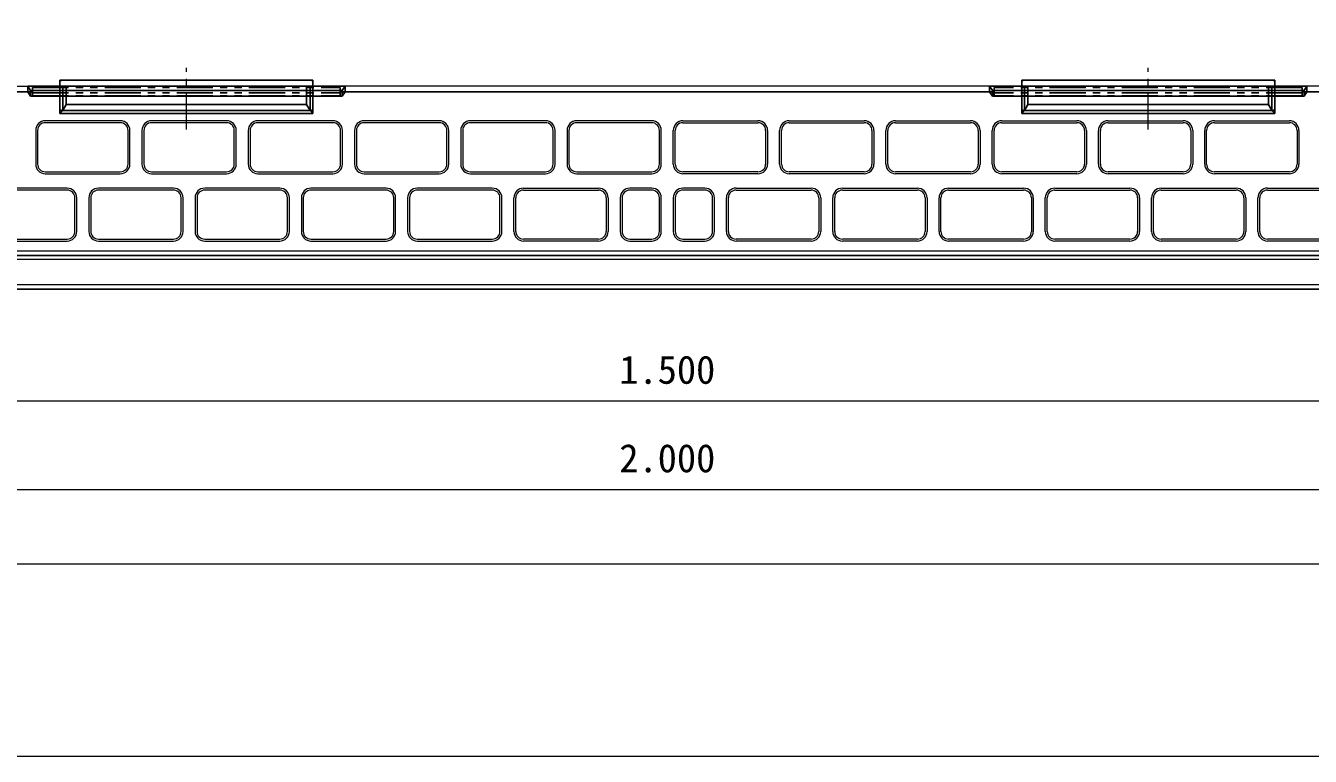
# Model space of a CAD drawing. Units: millimetres at full size, sheet at 1:20. Extents: x 0 to 8400, y 0 to 5940.
# Drawn here: x 835 to 2171, y 0 to 759 of the extents above; entities that cross this region are included whole.
import ezdxf
from ezdxf.enums import TextEntityAlignment as Align

# ---------------------------------------------------------------- set-up
doc = ezdxf.new("R2010")
doc.units = ezdxf.units.MM
doc.header["$LTSCALE"] = 20
for name, pattern in [('USER1', [3, 1.875, -0.375, 0.375, -0.375]), ('USER3', [0.385, 0.01, -0.375]), ('USER4', [3.75, 1.875, -0.375, 0.375, -0.375, 0.375, -0.375])]:
    doc.linetypes.add(name, pattern=pattern)
for name, color, linetype, lineweight in [('0_2', 7, 'Continuous', 13), ('CEN(細線）', 5, 'USER1', 13), ('CON2(細線）', 6, 'Continuous', 13), ('CON（太線）', 1, 'Continuous', 25), ('WORKLAYER', 2, 'Continuous', 25), ('構造物-寸法', 7, 'Continuous', 9)]:
    doc.layers.add(name, color=color, linetype=linetype, lineweight=lineweight)
doc.styles.add('ＭＳ ゴシック', font='')
doc.styles.get('ＭＳ ゴシック').set_extended_font_data('MS Gothic')

msp = doc.modelspace()

# ---------------------------------------------------------------- linework, layer by layer
at = {"layer": '0_2', "color": 3, "lineweight": 25}
for p, q in [((837.28, 696.55), (837.28, 690.55)), ((837.28, 696.55), (1167.28, 696.55)), ((840.28, 692.02), (837.28, 696.55)), ((1164.28, 692.02), (1167.28, 696.55)), ((1167.28, 696.55), (1167.28, 690.55)), ((2167.28, 696.55), (1837.28, 696.55)), ((1840.28, 692.02), (1837.28, 696.55)), ((1837.28, 696.55), (1837.28, 690.55)), ((2164.28, 692.02), (2167.28, 696.55)), ((2167.28, 696.55), (2167.28, 690.55)), ((837.28, 690.55), (840.28, 686.02)), ((840.28, 686.02), (840.28, 692.02)), ((840.28, 692.02), (1164.28, 692.02)), ((840.28, 686.02), (1130.78, 686.02)), ((1164.28, 686.02), (1130.78, 686.03)), ((1164.28, 686.02), (1164.28, 692.02)), ((1167.28, 690.55), (1164.28, 686.02)), ((1837.28, 690.55), (1840.28, 686.02)), ((2164.28, 692.02), (1840.28, 692.02)), ((1840.28, 686.02), (1840.28, 692.02)), ((1840.28, 686.02), (1873.78, 686.02)), ((2164.28, 686.02), (1873.78, 686.03)), ((2164.28, 686.02), (2164.28, 692.02)), ((2167.28, 690.55), (2164.28, 686.02))]:
    msp.add_line(p, q, dxfattribs=at)
at = {"layer": '0_2', "color": 1, "linetype": 'USER4', "lineweight": 25}
for p, q in [((842.28, 695.21), (1162.28, 695.21)), ((842.28, 695.21), (842.28, 686.34)), ((1162.28, 695.21), (1162.28, 686.28)), ((1842.28, 695.21), (1842.28, 686.34)), ((2162.28, 695.21), (1842.28, 695.21)), ((2162.28, 695.21), (2162.28, 686.34)), ((842.28, 689.52), (1162.28, 689.52)), ((842.28, 686.34), (1162.28, 686.34)), ((2162.28, 689.52), (1842.28, 689.52)), ((2162.28, 686.34), (1842.28, 686.34))]:
    msp.add_line(p, q, dxfattribs=at)
at = {"layer": 'CEN(細線）'}
for p, q in [((1002.28, 651.56), (1002.28, 715.61)), ((2002.28, 651.56), (2002.28, 715.61))]:
    msp.add_line(p, q, dxfattribs=at)
at = {"layer": 'CON2(細線）', "color": 2}
for p, q in [((502.28, 696.55), (877.93, 696.55)), ((1877.93, 696.55), (1126.62, 696.55)), ((2502.28, 696.55), (2126.62, 696.55))]:
    msp.add_line(p, q, dxfattribs=at)
at = {"layer": 'CON2(細線）'}
for p, q in [((507.28, 525.31), (2497.27, 525.31)), ((502.28, 490.55), (2502.28, 490.55))]:
    msp.add_line(p, q, dxfattribs=at)
at = {"layer": 'CON（太線）'}
for p, q in [((502.28, 690.55), (842.28, 690.55)), ((1162.28, 690.55), (1842.28, 690.55)), ((2162.28, 690.55), (2502.28, 690.55)), ((502.28, 520.55), (2502.28, 520.55)), ((507.28, 485.55), (2497.28, 485.55))]:
    msp.add_line(p, q, dxfattribs=at)
at = {"layer": 'WORKLAYER'}
for p, q in [((870.78, 702.75), (870.78, 671.26)), ((1133.78, 702.75), (870.78, 702.75)), ((1133.77, 696.55), (870.78, 696.55)), ((870.78, 695.55), (870.78, 668.06)), ((873.78, 696.55), (873.78, 671.26)), ((877.28, 677.47), (877.28, 696.55)), ((1127.28, 696.55), (1127.28, 677.47)), ((1130.78, 671.26), (1130.78, 696.55)), ((1133.77, 671.26), (1133.78, 702.75)), ((1133.77, 668.06), (1133.77, 695.55)), ((1870.78, 671.02), (1870.78, 702.75)), ((1870.78, 702.75), (2133.78, 702.75)), ((1870.78, 696.55), (2133.77, 696.55)), ((1870.78, 668.06), (1870.78, 695.55)), ((1873.78, 671.26), (1873.78, 696.55)), ((1877.28, 696.55), (1877.28, 677.47)), ((2127.28, 677.47), (2127.28, 696.55)), ((2130.78, 696.55), (2130.78, 671.26)), ((2133.77, 695.55), (2133.77, 668.06)), ((2133.78, 702.75), (2133.78, 671.02)), ((870.78, 671.26), (1133.78, 671.26)), ((870.78, 668.06), (873.78, 671.26)), ((870.78, 668.06), (1133.77, 668.06)), ((873.78, 671.26), (877.28, 677.47)), ((873.78, 671.26), (1130.78, 671.26)), ((1127.28, 677.47), (877.28, 677.47)), ((1127.28, 677.47), (1130.78, 671.26)), ((1130.78, 671.26), (1133.77, 668.06)), ((2133.78, 671.26), (1870.78, 671.26)), ((1873.78, 671.26), (1870.78, 668.06)), ((2133.77, 668.06), (1870.78, 668.06)), ((1877.28, 677.47), (1873.78, 671.26)), ((2130.78, 671.26), (1873.78, 671.26)), ((1877.28, 677.47), (2127.28, 677.47)), ((2130.78, 671.26), (2127.28, 677.47)), ((2133.77, 668.06), (2130.78, 671.26))]:
    msp.add_line(p, q, dxfattribs=at)
at = {"layer": 'WORKLAYER', "linetype": 'USER3'}
for p, q in [((877.28, 696.55), (870.78, 702.75)), ((1127.28, 696.55), (1133.78, 702.75)), ((1877.28, 696.55), (1870.78, 702.75)), ((2127.28, 696.55), (2133.78, 702.75)), ((877.28, 677.47), (870.78, 671.26)), ((1127.28, 677.47), (1133.77, 671.26)), ((1877.28, 677.47), (1870.78, 671.26)), ((2127.28, 677.47), (2133.77, 671.26))]:
    msp.add_line(p, q, dxfattribs=at)
at = {"layer": '構造物-寸法'}
for p, q in [((933.53, 660.55), (855.53, 660.55)), ((933.53, 658.55), (855.53, 658.55)), ((1044.03, 660.55), (966.03, 660.55)), ((1044.03, 658.55), (966.03, 658.55)), ((1154.53, 660.55), (1076.53, 660.55)), ((1154.53, 658.55), (1076.53, 658.55)), ((1265.03, 660.55), (1187.03, 660.55)), ((1265.03, 658.55), (1187.03, 658.55)), ((1375.53, 660.55), (1297.53, 660.55)), ((1375.53, 658.55), (1297.53, 658.55)), ((1486.03, 660.55), (1408.03, 660.55)), ((1486.03, 658.55), (1408.03, 658.55)), ((1518.53, 660.55), (1596.53, 660.55)), ((1518.53, 658.55), (1596.53, 658.55)), ((1629.03, 660.55), (1707.03, 660.55)), ((1629.03, 658.55), (1707.03, 658.55)), ((1739.53, 660.55), (1817.53, 660.55)), ((1739.53, 658.55), (1817.53, 658.55)), ((1850.03, 660.55), (1928.03, 660.55)), ((1850.03, 658.55), (1928.03, 658.55)), ((1960.53, 660.55), (2038.53, 660.55)), ((1960.53, 658.55), (2038.53, 658.55)), ((2071.03, 660.55), (2149.03, 660.55)), ((2071.03, 658.55), (2149.03, 658.55)), ((845.53, 650.55), (845.53, 615.55)), ((847.53, 650.55), (847.53, 615.55)), ((941.53, 615.55), (941.53, 650.55)), ((943.53, 615.55), (943.53, 650.55)), ((956.03, 650.55), (956.03, 615.55)), ((958.03, 650.55), (958.03, 615.55)), ((1052.03, 615.55), (1052.03, 650.55)), ((1054.03, 615.55), (1054.03, 650.55)), ((1066.53, 650.55), (1066.53, 615.55)), ((1068.53, 650.55), (1068.53, 615.55)), ((1162.53, 615.55), (1162.53, 650.55)), ((1164.53, 615.55), (1164.53, 650.55)), ((1177.03, 650.55), (1177.03, 615.55)), ((1179.03, 650.55), (1179.03, 615.55)), ((1273.03, 615.55), (1273.03, 650.55)), ((1275.03, 615.55), (1275.03, 650.55)), ((1287.53, 650.55), (1287.53, 615.55)), ((1289.53, 650.55), (1289.53, 615.55)), ((1383.53, 615.55), (1383.53, 650.55)), ((1385.53, 615.55), (1385.53, 650.55)), ((1398.03, 650.55), (1398.03, 615.55)), ((1400.03, 650.55), (1400.03, 615.55)), ((1494.03, 615.55), (1494.03, 650.55)), ((1496.03, 615.55), (1496.03, 650.55)), ((1508.53, 615.55), (1508.53, 650.55)), ((1510.53, 615.55), (1510.53, 650.55)), ((1604.53, 650.55), (1604.53, 615.55)), ((1606.53, 650.55), (1606.53, 615.55)), ((1619.03, 615.55), (1619.03, 650.55)), ((1621.03, 615.55), (1621.03, 650.55)), ((1715.03, 650.55), (1715.03, 615.55)), ((1717.03, 650.55), (1717.03, 615.55)), ((1729.53, 615.55), (1729.53, 650.55)), ((1731.53, 615.55), (1731.53, 650.55)), ((1825.53, 650.55), (1825.53, 615.55)), ((1827.53, 650.55), (1827.53, 615.55)), ((1840.03, 615.55), (1840.03, 650.55)), ((1842.03, 615.55), (1842.03, 650.55)), ((1936.03, 650.55), (1936.03, 615.55)), ((1938.03, 650.55), (1938.03, 615.55)), ((1950.53, 615.55), (1950.53, 650.55)), ((1952.53, 615.55), (1952.53, 650.55)), ((2046.53, 650.55), (2046.53, 615.55)), ((2048.53, 650.55), (2048.53, 615.55)), ((2061.03, 615.55), (2061.03, 650.55)), ((2063.03, 615.55), (2063.03, 650.55)), ((2157.03, 650.55), (2157.03, 615.55)), ((2159.03, 650.55), (2159.03, 615.55)), ((855.53, 607.55), (933.53, 607.55)), ((855.53, 605.55), (933.53, 605.55)), ((966.03, 607.55), (1044.03, 607.55)), ((966.03, 605.55), (1044.03, 605.55)), ((1076.53, 607.55), (1154.53, 607.55)), ((1076.53, 605.55), (1154.53, 605.55)), ((1187.03, 607.55), (1265.03, 607.55)), ((1187.03, 605.55), (1265.03, 605.55)), ((1297.53, 607.55), (1375.53, 607.55)), ((1297.53, 605.55), (1375.53, 605.55)), ((1408.03, 607.55), (1486.03, 607.55)), ((1408.03, 605.55), (1486.03, 605.55)), ((1596.53, 607.55), (1518.53, 607.55)), ((1596.53, 605.55), (1518.53, 605.55)), ((1707.03, 607.55), (1629.03, 607.55)), ((1707.03, 605.55), (1629.03, 605.55)), ((1817.53, 607.55), (1739.53, 607.55)), ((1817.53, 605.55), (1739.53, 605.55)), ((1928.03, 607.55), (1850.03, 607.55)), ((1928.03, 605.55), (1850.03, 605.55)), ((2038.53, 607.55), (1960.53, 607.55)), ((2038.53, 605.55), (1960.53, 605.55)), ((2149.03, 607.55), (2071.03, 607.55)), ((2149.03, 605.55), (2071.03, 605.55)), ((878.28, 590.55), (800.28, 590.55)), ((878.28, 588.55), (800.28, 588.55)), ((988.78, 590.55), (910.78, 590.55)), ((988.78, 588.55), (910.78, 588.55)), ((1099.28, 590.55), (1021.28, 590.55)), ((1099.28, 588.55), (1021.28, 588.55)), ((1209.78, 590.55), (1131.78, 590.55)), ((1209.78, 588.55), (1131.78, 588.55)), ((1320.28, 590.55), (1242.28, 590.55)), ((1320.28, 588.55), (1242.28, 588.55)), ((1352.78, 590.55), (1430.78, 590.55)), ((1352.78, 588.55), (1430.78, 588.55)), ((1486.03, 590.55), (1463.28, 590.55)), ((1486.03, 588.55), (1463.28, 588.55)), ((1541.28, 590.55), (1518.53, 590.55)), ((1541.28, 588.55), (1518.53, 588.55)), ((1573.78, 590.55), (1651.78, 590.55)), ((1573.78, 588.55), (1651.78, 588.55)), ((1684.28, 590.55), (1762.28, 590.55)), ((1684.28, 588.55), (1762.28, 588.55)), ((1794.78, 590.55), (1872.78, 590.55)), ((1794.78, 588.55), (1872.78, 588.55)), ((1905.28, 590.55), (1983.28, 590.55)), ((1905.28, 588.55), (1983.28, 588.55)), ((2015.78, 590.55), (2093.78, 590.55)), ((2015.78, 588.55), (2093.78, 588.55)), ((2126.28, 590.55), (2204.28, 590.55)), ((2126.28, 588.55), (2204.28, 588.55)), ((886.28, 545.55), (886.28, 580.55)), ((888.28, 545.55), (888.28, 580.55)), ((900.78, 580.55), (900.78, 545.55)), ((902.78, 580.55), (902.78, 545.55)), ((996.78, 545.55), (996.78, 580.55)), ((998.78, 545.55), (998.78, 580.55)), ((1011.28, 580.55), (1011.28, 545.55)), ((1013.28, 580.55), (1013.28, 545.55)), ((1107.28, 545.55), (1107.28, 580.55)), ((1109.28, 545.55), (1109.28, 580.55)), ((1121.78, 580.55), (1121.78, 545.55)), ((1123.78, 580.55), (1123.78, 545.55)), ((1217.78, 545.55), (1217.78, 580.55)), ((1219.78, 545.55), (1219.78, 580.55)), ((1232.28, 580.55), (1232.28, 545.55)), ((1234.28, 580.55), (1234.28, 545.55)), ((1328.28, 545.55), (1328.28, 580.55)), ((1330.28, 545.55), (1330.28, 580.55)), ((1342.78, 545.55), (1342.78, 580.55)), ((1344.78, 545.55), (1344.78, 580.55)), ((1438.78, 580.55), (1438.78, 545.55)), ((1440.78, 580.55), (1440.78, 545.55)), ((1453.28, 580.55), (1453.28, 545.55)), ((1455.28, 580.55), (1455.28, 545.55)), ((1494.03, 545.55), (1494.03, 580.55)), ((1496.03, 545.55), (1496.03, 580.55)), ((1508.53, 580.55), (1508.53, 545.55)), ((1510.53, 580.55), (1510.53, 545.55)), ((1549.28, 545.55), (1549.28, 580.55)), ((1551.28, 545.55), (1551.28, 580.55)), ((1563.78, 545.55), (1563.78, 580.55)), ((1565.78, 545.55), (1565.78, 580.55)), ((1659.78, 580.55), (1659.78, 545.55)), ((1661.78, 580.55), (1661.78, 545.55)), ((1674.28, 545.55), (1674.28, 580.55)), ((1676.28, 545.55), (1676.28, 580.55)), ((1770.28, 580.55), (1770.28, 545.55)), ((1772.28, 580.55), (1772.28, 545.55)), ((1784.78, 545.55), (1784.78, 580.55)), ((1786.78, 545.55), (1786.78, 580.55)), ((1880.78, 580.55), (1880.78, 545.55)), ((1882.78, 580.55), (1882.78, 545.55)), ((1895.28, 545.55), (1895.28, 580.55)), ((1897.28, 545.55), (1897.28, 580.55)), ((1991.28, 580.55), (1991.28, 545.55)), ((1993.28, 580.55), (1993.28, 545.55)), ((2005.78, 545.55), (2005.78, 580.55)), ((2007.78, 545.55), (2007.78, 580.55)), ((2101.78, 580.55), (2101.78, 545.55)), ((2103.78, 580.55), (2103.78, 545.55)), ((2116.28, 545.55), (2116.28, 580.55)), ((2118.28, 545.55), (2118.28, 580.55)), ((800.28, 537.55), (878.28, 537.55)), ((800.28, 535.55), (878.28, 535.55)), ((910.78, 537.55), (988.78, 537.55)), ((910.78, 535.55), (988.78, 535.55)), ((1021.28, 537.55), (1099.28, 537.55)), ((1021.28, 535.55), (1099.28, 535.55)), ((1131.78, 537.55), (1209.78, 537.55)), ((1131.78, 535.55), (1209.78, 535.55)), ((1242.28, 537.55), (1320.28, 537.55)), ((1242.28, 535.55), (1320.28, 535.55)), ((1430.78, 537.55), (1352.78, 537.55)), ((1430.78, 535.55), (1352.78, 535.55)), ((1463.28, 537.55), (1486.03, 537.55)), ((1463.28, 535.55), (1486.03, 535.55)), ((1518.53, 537.55), (1541.28, 537.55)), ((1518.53, 535.55), (1541.28, 535.55)), ((1651.78, 537.55), (1573.78, 537.55)), ((1651.78, 535.55), (1573.78, 535.55)), ((1762.28, 537.55), (1684.28, 537.55)), ((1762.28, 535.55), (1684.28, 535.55)), ((1872.78, 537.55), (1794.78, 537.55)), ((1872.78, 535.55), (1794.78, 535.55)), ((1983.28, 537.55), (1905.28, 537.55)), ((1983.28, 535.55), (1905.28, 535.55)), ((2093.78, 537.55), (2015.78, 537.55)), ((2093.78, 535.55), (2015.78, 535.55)), ((2204.28, 537.55), (2126.28, 537.55)), ((2204.28, 535.55), (2126.28, 535.55)), ((502.28, 516.65), (2502.28, 516.65)), ((752.26, 369.32), (2252.26, 369.32)), ((502.28, 277.36), (2502.28, 277.36))]:
    msp.add_line(p, q, dxfattribs=at)
at = {"layer": '構造物-寸法', "color": 2}
msp.add_lwpolyline([(0, 5940), (0, 0), (8400, 0), (8400, 5940)], close=True, dxfattribs=at)
at = {"layer": '構造物-寸法'}
msp.add_lwpolyline([(200, 5740), (200, 200), (8200, 200), (8200, 5740)], close=True, dxfattribs=at)
for centre, radius, start, end in [((855.53, 650.55), 10, 90, 180), ((855.53, 650.55), 8, 90, 180), ((933.53, 650.55), 10, 0, 90), ((933.53, 650.55), 8, 0, 90), ((966.03, 650.55), 10, 90, 180), ((966.03, 650.55), 8, 90, 180), ((1044.03, 650.55), 10, 0, 90), ((1044.03, 650.55), 8, 0, 90), ((1076.53, 650.55), 10, 90, 180), ((1076.53, 650.55), 8, 90, 180), ((1154.53, 650.55), 10, 0, 90), ((1154.53, 650.55), 8, 0, 90), ((1187.03, 650.55), 10, 90, 180), ((1187.03, 650.55), 8, 90, 180), ((1265.03, 650.55), 10, 0, 90), ((1265.03, 650.55), 8, 359.99999, 89.99999), ((1297.53, 650.55), 10, 90, 180), ((1297.53, 650.55), 8, 90, 180), ((1375.53, 650.55), 10, 0, 90), ((1375.53, 650.55), 8, 359.99998, 89.99998), ((1408.03, 650.55), 10, 90, 180), ((1408.03, 650.55), 8, 90, 180), ((1486.03, 650.55), 10, 359.99999, 89.99999), ((1486.03, 650.55), 8, 359.99998, 89.99998), ((1518.53, 650.55), 10, 90, 180), ((1518.53, 650.55), 8, 90, 180), ((1596.53, 650.55), 10, 0, 90), ((1596.53, 650.55), 8, 0, 90), ((1629.03, 650.55), 10, 90, 180), ((1629.03, 650.55), 8, 90, 180), ((1707.03, 650.55), 10, 0, 90), ((1707.03, 650.55), 8, 0, 90), ((1739.53, 650.55), 10, 90, 180), ((1739.53, 650.55), 8, 90, 180), ((1817.53, 650.55), 10, 0, 90), ((1817.53, 650.55), 8, 0, 90), ((1850.03, 650.55), 10, 89.99999, 179.99999), ((1850.03, 650.55), 8, 90, 180), ((1928.03, 650.55), 10, 0, 90), ((1928.03, 650.55), 8, 360, 90), ((1960.53, 650.55), 10, 90, 180), ((1960.53, 650.55), 8, 90, 180), ((2038.53, 650.55), 10, 0, 90), ((2038.53, 650.55), 8, 0, 90), ((2071.03, 650.55), 10, 90, 180), ((2071.03, 650.55), 8, 90, 180), ((2149.03, 650.55), 10, 0, 90), ((2149.03, 650.55), 8, 0, 90), ((855.53, 615.55), 10, 180, 270), ((855.53, 615.55), 8, 180, 270), ((933.53, 615.55), 10, 270, 360), ((933.53, 615.55), 8, 270, 360), ((966.03, 615.55), 10, 180, 270), ((966.03, 615.55), 8, 180, 270), ((1044.03, 615.55), 10, 270, 360), ((1044.03, 615.55), 8, 270, 360), ((1076.53, 615.55), 10, 180, 270), ((1076.53, 615.55), 8, 180, 270), ((1154.53, 615.55), 10, 270, 360), ((1154.53, 615.55), 8, 270, 360), ((1187.03, 615.55), 10, 180.00001, 270.00001), ((1187.03, 615.55), 8, 180, 270), ((1265.03, 615.55), 10, 270, 360), ((1265.03, 615.55), 8, 270, 360), ((1297.53, 615.55), 10, 180.00001, 270.00001), ((1297.53, 615.55), 8, 180.00002, 270.00002), ((1375.53, 615.55), 10, 270, 360), ((1375.53, 615.55), 8, 270, 360), ((1408.03, 615.55), 10, 180, 270), ((1408.03, 615.55), 8, 180, 270), ((1486.03, 615.55), 10, 270, 360), ((1486.03, 615.55), 8, 270, 360), ((1518.53, 615.55), 10, 180, 270), ((1518.53, 615.55), 8, 180, 270), ((1596.53, 615.55), 10, 270, 0), ((1596.53, 615.55), 8, 270, 0), ((1629.03, 615.55), 10, 180, 270), ((1629.03, 615.55), 8, 180, 270), ((1707.03, 615.55), 10, 270, 0), ((1707.03, 615.55), 8, 270, 0), ((1739.53, 615.55), 10, 180, 270), ((1739.53, 615.55), 8, 180, 270), ((1817.53, 615.55), 10, 270, 0), ((1817.53, 615.55), 8, 270, 0), ((1850.03, 615.55), 10, 180, 270), ((1850.03, 615.55), 8, 180, 270), ((1928.03, 615.55), 10, 270.00001, 0.00001), ((1928.03, 615.55), 8, 270.00002, 0.00002), ((1960.53, 615.55), 10, 180, 270), ((1960.53, 615.55), 8, 180, 270), ((2038.53, 615.55), 10, 270, 0), ((2038.53, 615.55), 8, 270, 0), ((2071.03, 615.55), 10, 180, 270), ((2071.03, 615.55), 8, 180, 270), ((2149.03, 615.55), 10, 270, 0), ((2149.03, 615.55), 8, 270, 0), ((878.28, 580.55), 10, 0, 90), ((878.28, 580.55), 8, 0, 90), ((910.78, 580.55), 10, 90, 180), ((910.78, 580.55), 8, 90, 180), ((988.78, 580.55), 10, 0, 90), ((988.78, 580.55), 8, 0, 90), ((1021.28, 580.55), 10, 90, 180), ((1021.28, 580.55), 8, 90, 180), ((1099.28, 580.55), 10, 0, 90), ((1099.28, 580.55), 8, 359.99999, 89.99999), ((1131.78, 580.55), 10, 90, 180), ((1131.78, 580.55), 8, 90, 180), ((1209.78, 580.55), 10, 0, 90), ((1209.78, 580.55), 8, 359.99999, 89.99999), ((1242.28, 580.55), 10, 90, 180), ((1242.28, 580.55), 8, 90, 180), ((1320.28, 580.55), 10, 0, 90), ((1320.28, 580.55), 8, 0, 90), ((1352.78, 580.55), 10, 90, 180), ((1352.78, 580.55), 8, 90, 180), ((1430.78, 580.55), 10, 0, 90), ((1430.78, 580.55), 8, 360, 90), ((1463.28, 580.55), 10, 90, 180), ((1463.28, 580.55), 8, 90, 180), ((1486.03, 580.55), 10, 0.00001, 90.00001), ((1486.03, 580.55), 8, 359.99998, 89.99998), ((1518.53, 580.55), 10, 90, 180), ((1518.53, 580.55), 8, 90, 180), ((1541.28, 580.55), 10, 0, 90), ((1541.28, 580.55), 8, 0, 90), ((1573.78, 580.55), 10, 89.99999, 179.99999), ((1573.78, 580.55), 8, 90, 180), ((1651.78, 580.55), 10, 0, 90), ((1651.78, 580.55), 8, 0, 90), ((1684.28, 580.55), 10, 90, 180), ((1684.28, 580.55), 8, 90, 180), ((1762.28, 580.55), 10, 0, 90), ((1762.28, 580.55), 8, 0, 90), ((1794.78, 580.55), 10, 90, 180), ((1794.78, 580.55), 8, 90, 180), ((1872.78, 580.55), 10, 0, 90), ((1872.78, 580.55), 8, 0, 90), ((1905.28, 580.55), 10, 90, 180), ((1905.28, 580.55), 8, 90.00002, 180.00002), ((1983.28, 580.55), 10, 0, 90), ((1983.28, 580.55), 8, 0, 90), ((2015.78, 580.55), 10, 90, 180), ((2015.78, 580.55), 8, 90.00002, 180.00002), ((2093.78, 580.55), 10, 0, 90), ((2093.78, 580.55), 8, 0, 90), ((2126.28, 580.55), 10, 90.00001, 180.00001), ((2126.28, 580.55), 8, 90.00002, 180.00002), ((878.28, 545.55), 10, 270, 0), ((878.28, 545.55), 8, 270, 0), ((910.78, 545.55), 10, 180, 270), ((910.78, 545.55), 8, 180, 270), ((988.78, 545.55), 10, 270, 0), ((988.78, 545.55), 8, 270, 0), ((1021.28, 545.55), 10, 180, 270), ((1021.28, 545.55), 8, 180, 270), ((1099.28, 545.55), 10, 270, 0), ((1099.28, 545.55), 8, 270, 0), ((1131.78, 545.55), 10, 180.00001, 270.00001), ((1131.78, 545.55), 8, 180, 270), ((1209.78, 545.55), 10, 270, 0), ((1209.78, 545.55), 8, 270, 0), ((1242.28, 545.55), 10, 179.99999, 269.99999), ((1242.28, 545.55), 8, 180, 270), ((1320.28, 545.55), 10, 270, 0), ((1320.28, 545.55), 8, 270, 0), ((1352.78, 545.55), 10, 180, 270), ((1352.78, 545.55), 8, 180, 270), ((1430.78, 545.55), 10, 270, 0), ((1430.78, 545.55), 8, 270, 0), ((1463.28, 545.55), 10, 180, 270), ((1463.28, 545.55), 8, 180, 270), ((1486.03, 545.55), 10, 270, 0), ((1486.03, 545.55), 8, 270, 0), ((1518.53, 545.55), 10, 180, 270), ((1518.53, 545.55), 8, 180, 270), ((1541.28, 545.55), 10, 270, 0), ((1541.28, 545.55), 8, 270, 0), ((1573.78, 545.55), 10, 180, 270), ((1573.78, 545.55), 8, 180, 270), ((1651.78, 545.55), 10, 270, 0), ((1651.78, 545.55), 8, 270, 0), ((1684.28, 545.55), 10, 180, 270), ((1684.28, 545.55), 8, 180, 270), ((1762.28, 545.55), 10, 270, 0), ((1762.28, 545.55), 8, 270, 0), ((1794.78, 545.55), 10, 180, 270), ((1794.78, 545.55), 8, 180, 270), ((1872.78, 545.55), 10, 270, 0), ((1872.78, 545.55), 8, 270.00002, 0.00002), ((1905.28, 545.55), 10, 180, 270), ((1905.28, 545.55), 8, 180, 270), ((1983.28, 545.55), 10, 270, 0), ((1983.28, 545.55), 8, 270, 0), ((2015.78, 545.55), 10, 180, 270), ((2015.78, 545.55), 8, 180, 270), ((2093.78, 545.55), 10, 270, 0), ((2093.78, 545.55), 8, 270.00002, 0.00002), ((2126.28, 545.55), 10, 180, 270), ((2126.28, 545.55), 8, 180, 270)]:
    msp.add_arc(centre, radius, start, end, dxfattribs=at)

# ---------------------------------------------------------------- texts
at = {"layer": '構造物-寸法', "style": 'ＭＳ ゴシック'}
for s, p in [('1.500', (1502.26, 401.86)), ('2.000', (1502.28, 309.9))]:
    msp.add_text(s, height=29.33, dxfattribs=at).set_placement(p, align=Align.MIDDLE_CENTER)

doc.saveas('drawing.dxf')
